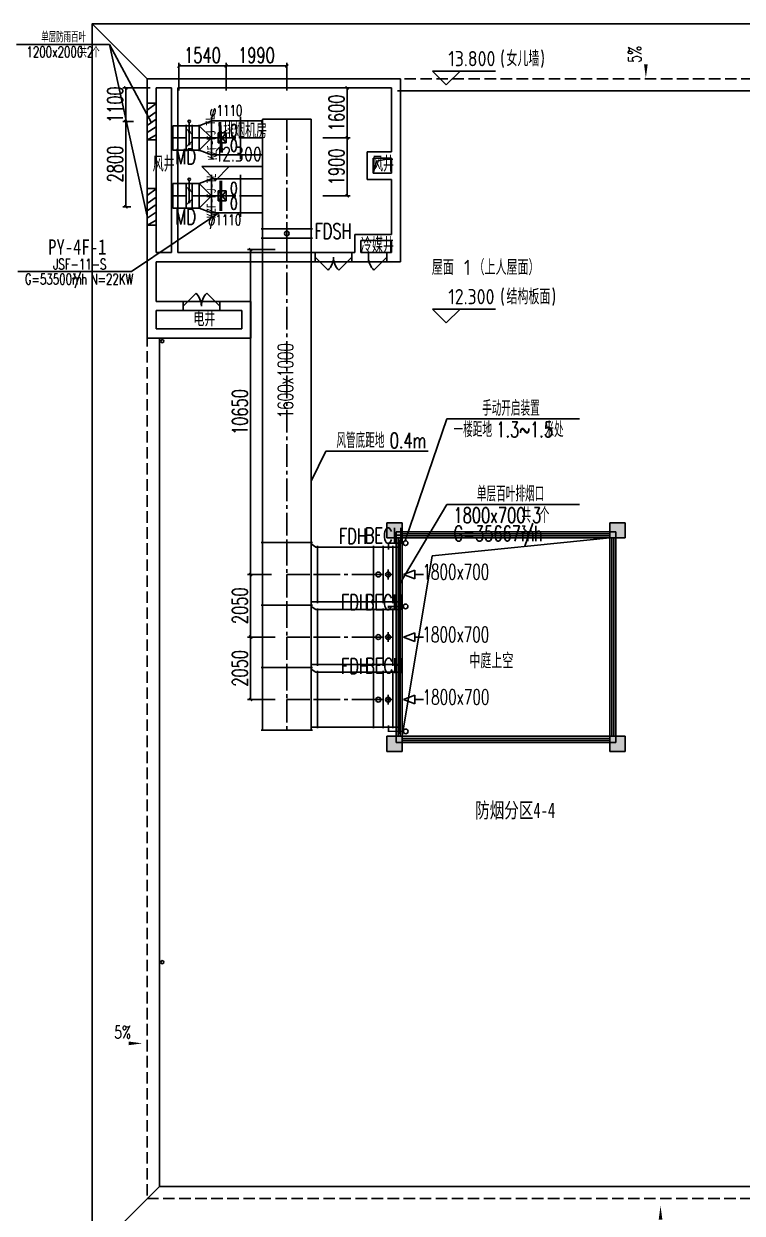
# Model space of a CAD drawing. Extents: x -70335 to 1144202, y 0 to 1100440.
# Drawn here: x -54099 to -30571, y 423931 to 462908 of the extents above; entities that cross this region are included whole.
import ezdxf
from ezdxf.enums import TextEntityAlignment as Align

# ---------------------------------------------------------------- set-up
doc = ezdxf.new("R2010")
doc.units = 0
doc.header["$LTSCALE"] = 1000
doc.linetypes.add('CENTER2', pattern=[1.125, 0.75, -0.125, 0.125, -0.125])
doc.linetypes.add('DASH', pattern=[0.35, 0.25, -0.1])
for name, color, linetype in [('0-标注', 4, 'Continuous'), ('1-标注', 2, 'Continuous'), ('1-风管标注', 4, 'Continuous'), ('2-房间名称', 7, 'Continuous'), ('3-建筑', 7, 'Continuous'), ('3-淡显', 8, 'Continuous'), ('7-地暖标注', 7, 'Continuous'), ('BZ_PY', 6, 'Continuous'), ('DUCT-加压送风中心线', 5, 'CENTER2'), ('DUCT-加压送风法兰', 2, 'Continuous'), ('DUCT-加压送风管', 1, 'Continuous'), ('DUCT-加压送风管端线', 2, 'Continuous'), ('DUCT-加压送风阀门', 7, 'Continuous'), ('DUCT-排烟标注', 3, 'Continuous'), ('DUCT-排烟阀门', 7, 'Continuous'), ('DUCT-排风风口', 7, 'Continuous'), ('VRV-PIPE', 1, 'Continuous'), ('抗震支吊架', 2, 'Continuous'), ('标注-', 4, 'Continuous'), ('水', 5, 'Continuous')]:
    doc.layers.add(name, color=color, linetype=linetype)
doc.layers.add('3-深度淡显', color=252, linetype='Continuous', lineweight=0)
doc.styles.add('-黑体', font='', dxfattribs={"width": 0.8})
doc.styles.add('A_DIM', font='simplex.shx', dxfattribs={"width": 0.7, "bigfont": 'gbcbig.shx'})
doc.styles.add('kzcad', font='', dxfattribs={"width": 0.8})
doc.styles.get("Standard").update_dxf_attribs({"font": 'gbenor.shx', "bigfont": 'gbcbig.shx'})
doc.styles.add('XP-BZ', font='simplex.shx', dxfattribs={"width": 0.65, "bigfont": 'gbcbig.shx'})
doc.styles.add('设备标注', font='simplex.shx', dxfattribs={"width": 0.7, "bigfont": 'gbcbig.shx'})
doc.styles.add('黑体', font='')
doc.styles.get('-黑体').set_extended_font_data('SimHei')
doc.styles.get('kzcad').set_extended_font_data('SimSun')
doc.styles.get('黑体').set_extended_font_data('SimHei')
doc.dimstyles.new('sm150', dxfattribs={"dimtxt": 500, "dimasz": 100, "dimexe": 100, "dimexo": 75, "dimgap": 100, "dimtad": 1, "dimdec": 0, "dimrnd": 10, "dimzin": 0, "dimdsep": 46, "dimtxsty": '设备标注', "dimblk": 'ARCHTICK', "dimcen": 0.09, "dimclrd": 4, "dimclre": 4, "dimclrt": 4, "dimadec": 0, "dimazin": 0, "dimtfac": 1, "dimtdec": 0, "dimtix": 1, "dimtmove": 2, "dimatfit": 3, "dimldrblk": 'ARCHTICK', "dimfxl": 800, "dimfxlon": 1, "dimtolj": 1, "dimtzin": 0, "dimarcsym": 0})

# ---------------------------------------------------------------- blocks, each defined once
blk = doc.blocks.new('_ArchTick')
at = {"color": 0, "linetype": 'ByBlock', "const_width": 0.4}
blk.add_lwpolyline([(-0.5, -0.5), (0.5, 0.5)], dxfattribs=at)
blk = doc.blocks.new('*D1259')
at = {"layer": '1-标注', "color": 4, "lineweight": -2, "transparency": 16777216}
for p, q in [((-45870, 455508), (-46770, 455508)), ((-46670, 455508), (-46670, 444861)), ((-45988, 444861), (-46770, 444861))]:
    blk.add_line(p, q, dxfattribs=at)
at = {"layer": 'Defpoints', "color": 0, "transparency": 16777216}
for p in [(-44282, 455508), (-46670, 444861), (-42216, 444861, 2600)]:
    blk.add_point(p, dxfattribs=at)
at = {"layer": '1-标注', "color": 4, "lineweight": -2, "transparency": 16777216, "xscale": 100, "yscale": 100, "zscale": 100}
for p, rotation in [((-46670, 455508), 90), ((-46670, 444861), 270)]:
    blk.add_blockref('_ArchTick', p, dxfattribs=dict(at, rotation=rotation))
at = {"layer": '1-标注', "color": 4, "transparency": 16777216, "insert": (-47020, 450185), "char_height": 500, "attachment_point": 5, "rotation": 90, "style": '设备标注'}
blk.add_mtext('\\A1;10650', dxfattribs=at)
blk = doc.blocks.new('*D1260')
at = {"layer": '1-标注', "color": 4, "lineweight": -2, "transparency": 16777216}
for p, q in [((-46395, 444861), (-46770, 444861)), ((-46670, 444861), (-46670, 442811)), ((-45870, 442811), (-46770, 442811))]:
    blk.add_line(p, q, dxfattribs=at)
at = {"layer": 'Defpoints', "color": 0, "transparency": 16777216}
for p in [(-46320, 444861), (-46670, 442811), (-42568, 442811, 3)]:
    blk.add_point(p, dxfattribs=at)
at = {"layer": '1-标注', "color": 4, "lineweight": -2, "transparency": 16777216, "xscale": 100, "yscale": 100, "zscale": 100}
for p, rotation in [((-46670, 444861), 90), ((-46670, 442811), 270)]:
    blk.add_blockref('_ArchTick', p, dxfattribs=dict(at, rotation=rotation))
at = {"layer": '1-标注', "color": 4, "transparency": 16777216, "insert": (-47020, 443836), "char_height": 500, "attachment_point": 5, "rotation": 90, "style": '设备标注'}
blk.add_mtext('\\A1;2050', dxfattribs=at)
blk = doc.blocks.new('*D1261')
at = {"layer": '1-标注', "color": 4, "lineweight": -2, "transparency": 16777216}
for p, q in [((-45870, 442811), (-46770, 442811)), ((-46670, 442811), (-46670, 440761)), ((-45870, 440761), (-46770, 440761))]:
    blk.add_line(p, q, dxfattribs=at)
at = {"layer": 'Defpoints', "color": 0, "transparency": 16777216}
for p in [(-42568, 442811, 3), (-46670, 440761), (-42516, 440761, 3)]:
    blk.add_point(p, dxfattribs=at)
at = {"layer": '1-标注', "color": 4, "lineweight": -2, "transparency": 16777216, "xscale": 100, "yscale": 100, "zscale": 100}
for p, rotation in [((-46670, 442811), 90), ((-46670, 440761), 270)]:
    blk.add_blockref('_ArchTick', p, dxfattribs=dict(at, rotation=rotation))
at = {"layer": '1-标注', "color": 4, "transparency": 16777216, "insert": (-47020, 441786), "char_height": 500, "attachment_point": 5, "rotation": 90, "style": '设备标注'}
blk.add_mtext('\\A1;2050', dxfattribs=at)
blk = doc.blocks.new('*D1263')
at = {"layer": '1-标注', "color": 4, "lineweight": -2, "transparency": 16777216}
for p, q in [((-49018, 460727), (-49018, 461627)), ((-49018, 461527), (-47475, 461527)), ((-47475, 460727), (-47475, 461627))]:
    blk.add_line(p, q, dxfattribs=at)
at = {"layer": 'Defpoints', "color": 0, "transparency": 16777216}
for p in [(-47475, 461527), (-49018, 460202), (-47475, 459724)]:
    blk.add_point(p, dxfattribs=at)
at = {"layer": '1-标注', "color": 4, "lineweight": -2, "transparency": 16777216, "xscale": 100, "yscale": 100, "zscale": 100, "rotation": 180}
blk.add_blockref('_ArchTick', (-49018, 461527), dxfattribs=at)
at = {"layer": '1-标注', "color": 4, "lineweight": -2, "transparency": 16777216, "xscale": 100, "yscale": 100, "zscale": 100}
blk.add_blockref('_ArchTick', (-47475, 461527), dxfattribs=at)
at = {"layer": '1-标注', "color": 4, "transparency": 16777216, "insert": (-48247, 461877), "char_height": 500, "attachment_point": 5, "style": '设备标注'}
blk.add_mtext('\\A1;1540', dxfattribs=at)
blk = doc.blocks.new('*D1262')
at = {"layer": '1-标注', "color": 4, "lineweight": -2, "transparency": 16777216}
for p, q in [((-47475, 461252), (-47475, 461627)), ((-47475, 461527), (-45483, 461527)), ((-45483, 460727), (-45483, 461627))]:
    blk.add_line(p, q, dxfattribs=at)
at = {"layer": 'Defpoints', "color": 0, "transparency": 16777216}
for p in [(-45483, 461527), (-47475, 461177), (-45483, 459780, 3)]:
    blk.add_point(p, dxfattribs=at)
at = {"layer": '1-标注', "color": 4, "lineweight": -2, "transparency": 16777216, "xscale": 100, "yscale": 100, "zscale": 100, "rotation": 180}
blk.add_blockref('_ArchTick', (-47475, 461527), dxfattribs=at)
at = {"layer": '1-标注', "color": 4, "lineweight": -2, "transparency": 16777216, "xscale": 100, "yscale": 100, "zscale": 100}
blk.add_blockref('_ArchTick', (-45483, 461527), dxfattribs=at)
at = {"layer": '1-标注', "color": 4, "transparency": 16777216, "insert": (-46479, 461877), "char_height": 500, "attachment_point": 5, "style": '设备标注'}
blk.add_mtext('\\A1;1990', dxfattribs=at)
blk = doc.blocks.new('shui2')
at = {"layer": '水'}
for centre in [(450438, 452508), (450438, 432158)]:
    blk.add_circle(centre, 50, dxfattribs=at)
blk = doc.blocks.new('$DorLib2D$00000114')
at = {"color": 0}
blk.add_line((0.5, 0), (-0.207, 0.707), dxfattribs=at)
blk.add_arc((0.5, 0), 1, 135, 180, dxfattribs=at)
blk = doc.blocks.new('$DorLib2D$00000116')
at = {"color": 0}
for p, q in [((-0.5, 0), (-0.146, 0.354)), ((0.5, 0), (0.146, 0.354))]:
    blk.add_line(p, q, dxfattribs=at)
for centre, start, end in [((-0.5, 0), 0, 45), ((0.5, 0), 135, 180)]:
    blk.add_arc(centre, 0.5, start, end, dxfattribs=at)
blk = doc.blocks.new('$TCHSYS$WIN2D')
for p, q in [((-0.5, 0.5), (0.5, 0.5)), ((-0.5, 0.5), (-0.5, -0.5)), ((0.5, 0.5), (0.5, -0.5)), ((0.5, 0.1667), (-0.5, 0.1667)), ((0.5, -0.1667), (-0.5, -0.1667)), ((-0.5, -0.5), (0.5, -0.5))]:
    blk.add_line(p, q)
blk = doc.blocks.new('*D2962')
at = {"layer": '1-标注', "color": 4, "lineweight": -2, "transparency": 16777216}
for p, q in [((-43997, 460808), (-43408, 460808)), ((-43508, 459169), (-43508, 460808)), ((-44308, 459169), (-43408, 459169))]:
    blk.add_line(p, q, dxfattribs=at)
at = {"layer": 'Defpoints', "color": 0, "transparency": 16777216}
for p in [(-44072, 460808), (-43508, 460808), (-46508, 459169, 3)]:
    blk.add_point(p, dxfattribs=at)
at = {"layer": '1-标注', "color": 4, "lineweight": -2, "transparency": 16777216, "xscale": 100, "yscale": 100, "zscale": 100}
for p, rotation in [((-43508, 460808), 90), ((-43508, 459169), 270)]:
    blk.add_blockref('_ArchTick', p, dxfattribs=dict(at, rotation=rotation))
at = {"layer": '1-标注', "color": 4, "transparency": 16777216, "insert": (-43858, 459989), "char_height": 500, "attachment_point": 5, "rotation": 90, "style": '设备标注'}
blk.add_mtext('\\A1;1600', dxfattribs=at)
blk = doc.blocks.new('*D2963')
at = {"layer": '1-标注', "color": 4, "lineweight": -2, "transparency": 16777216}
for p, q in [((-44233, 459169), (-43408, 459169)), ((-43508, 459169), (-43508, 457269)), ((-44308, 457269), (-43408, 457269))]:
    blk.add_line(p, q, dxfattribs=at)
at = {"layer": 'Defpoints', "color": 0, "transparency": 16777216}
for p in [(-44308, 459169), (-46549, 457269, 3), (-43508, 457269)]:
    blk.add_point(p, dxfattribs=at)
at = {"layer": '1-标注', "color": 4, "lineweight": -2, "transparency": 16777216, "xscale": 100, "yscale": 100, "zscale": 100}
for p, rotation in [((-43508, 459169), 90), ((-43508, 457269), 270)]:
    blk.add_blockref('_ArchTick', p, dxfattribs=dict(at, rotation=rotation))
at = {"layer": '1-标注', "color": 4, "transparency": 16777216, "insert": (-43858, 458219), "char_height": 500, "attachment_point": 5, "rotation": 90, "style": '设备标注'}
blk.add_mtext('\\A1;1900', dxfattribs=at)
blk = doc.blocks.new('*D2964')
at = {"layer": '1-标注', "color": 4, "lineweight": -2, "transparency": 16777216}
for p, q in [((-49958, 460808), (-50858, 460808)), ((-50758, 460808), (-50758, 459708)), ((-50507, 459708), (-50858, 459708))]:
    blk.add_line(p, q, dxfattribs=at)
at = {"layer": 'Defpoints', "color": 0, "transparency": 16777216}
for p in [(-49758, 460808), (-50758, 459708), (-49758, 459708, 2600)]:
    blk.add_point(p, dxfattribs=at)
at = {"layer": '1-标注', "color": 4, "lineweight": -2, "transparency": 16777216, "xscale": 100, "yscale": 100, "zscale": 100}
for p, rotation in [((-50758, 460808), 90), ((-50758, 459708), 270)]:
    blk.add_blockref('_ArchTick', p, dxfattribs=dict(at, rotation=rotation))
at = {"layer": '1-标注', "color": 4, "transparency": 16777216, "insert": (-51108, 460258), "char_height": 500, "attachment_point": 5, "rotation": 90, "style": '设备标注'}
blk.add_mtext('\\A1;1100', dxfattribs=at)
blk = doc.blocks.new('*D2965')
at = {"layer": '1-标注', "color": 4, "lineweight": -2, "transparency": 16777216}
for p, q in [((-50582, 459708), (-50858, 459708)), ((-50758, 459708), (-50758, 456909)), ((-50593, 456909), (-50858, 456909))]:
    blk.add_line(p, q, dxfattribs=at)
at = {"layer": 'Defpoints', "color": 0, "transparency": 16777216}
for p in [(-50507, 459708), (-50758, 456909), (-50058, 456909, 2600)]:
    blk.add_point(p, dxfattribs=at)
at = {"layer": '1-标注', "color": 4, "lineweight": -2, "transparency": 16777216, "xscale": 100, "yscale": 100, "zscale": 100}
for p, rotation in [((-50758, 459708), 90), ((-50758, 456909), 270)]:
    blk.add_blockref('_ArchTick', p, dxfattribs=dict(at, rotation=rotation))
at = {"layer": '1-标注', "color": 4, "transparency": 16777216, "insert": (-51108, 458309), "char_height": 500, "attachment_point": 5, "rotation": 90, "style": '设备标注'}
blk.add_mtext('\\A1;2800', dxfattribs=at)
blk = doc.blocks.new('00000594Cent')
at = {"lineweight": -2}
blk.add_line((-218.75, 0), (218.75, 0), dxfattribs=at)
at = {"color": 0, "linetype": 'ByBlock', "lineweight": -2}
blk.add_circle((0, 0), 125, dxfattribs=at)
blk = doc.blocks.new('00000594Body')
at = {"color": 0, "linetype": 'ByBlock', "lineweight": -2}
for p, q in [((-250, -500), (-250, 500)), ((250, 500), (-250, 500)), ((250, -500), (250, 500)), ((-250, -500), (250, -500))]:
    blk.add_line(p, q, dxfattribs=at)
blk = doc.blocks.new('00000595Cent')
at = {"lineweight": -2}
blk.add_line((0, 250), (0, -250), dxfattribs=at)
at = {"color": 0, "linetype": 'ByBlock', "lineweight": -2}
blk.add_circle((0, 0), 125, dxfattribs=at)
blk = doc.blocks.new('00000595Body')
at = {"color": 0, "linetype": 'ByBlock', "lineweight": -2}
for p, q in [((250, 500), (-250, 500)), ((-250, -500), (-250, 500)), ((250, -500), (250, 500)), ((-250, -500), (250, -500))]:
    blk.add_line(p, q, dxfattribs=at)
blk = doc.blocks.new('00000593Cent')
at = {"lineweight": -2}
blk.add_line((-218.75, 0), (218.75, 0), dxfattribs=at)
at = {"color": 0, "linetype": 'ByBlock', "lineweight": -2}
blk.add_circle((0, 0), 125, dxfattribs=at)
blk = doc.blocks.new('00000593Body')
at = {"color": 0, "linetype": 'ByBlock', "lineweight": -2}
for p, q in [((250, 500), (-250, 500)), ((-250, -500), (-250, 500)), ((250, -500), (250, 500)), ((-250, -500), (250, -500))]:
    blk.add_line(p, q, dxfattribs=at)
blk = doc.blocks.new('$风口$00000144')
for p, q in [((0, -200), (0, 200)), ((0, 200), (99.9, 200)), ((99.9, 250), (99.9, -250)), ((0, 0), (-100, 0)), ((356.4, 31.5), (171.6, 0)), ((356.4, -31.5), (171.6, 0)), ((356.4, -31.5), (356.4, 31.5)), ((500, 0), (356.4, 0)), ((99.9, -200), (0, -200))]:
    blk.add_line(p, q)
blk = doc.blocks.new('00000561Cent_UP')
at = {"color": 0, "linetype": 'ByBlock', "lineweight": -2}
blk.add_line((175, -175), (-175, 175), dxfattribs=at)
for radius in [55.4, 37.5, 26.8]:
    blk.add_circle((0, 0), radius, dxfattribs=at)
blk = doc.blocks.new('00000561Cent_DN')
at = {"color": 0, "linetype": 'ByBlock', "lineweight": -2}
blk.add_line((175, 175), (-175, -175), dxfattribs=at)
for radius in [55.4, 37.5, 26.8]:
    blk.add_circle((0, 0), radius, dxfattribs=at)
blk = doc.blocks.new('00000561Cent')
blk.add_line((0, 250), (0, -250))
blk = doc.blocks.new('00000561Body')
at = {"color": 0, "linetype": 'ByBlock', "lineweight": -2}
for p, q in [((-250, -500), (-250, 500)), ((250, 500), (-250, 500)), ((250, -500), (250, 500)), ((-250, -500), (250, -500))]:
    blk.add_line(p, q, dxfattribs=at)
blk.add_line((0, 500), (0, 0))
blk = doc.blocks.new('00000561Hand')
blk.add_line((0, 250), (0, 0))
at = {"color": 0, "linetype": 'ByBlock', "lineweight": -2}
blk.add_circle((0, 350), 100, dxfattribs=at)
blk = doc.blocks.new('$风口$00000150')
for p, q in [((200, 450), (200, -450)), ((0, 300), (0, -300)), ((0, 300), (200, 300)), ((0, 295), (200, 184)), ((0, 159), (200, 55)), ((0, 36), (200, -65)), ((0, -88), (200, -184)), ((0, -218), (193, -300)), ((0, -300), (200, -300))]:
    blk.add_line(p, q)

msp = doc.modelspace()

# ---------------------------------------------------------------- hatches: boundary and pattern name
at = {"layer": '3-淡显'}
h = msp.add_hatch(color=256, dxfattribs=at)
h.dxf.hatch_style = 1
h.paths.add_polyline_path([(-42208.3, 446058.2), (-41708.3, 446058.2), (-41708.3, 446558.2), (-42208.3, 446558.2)])
h = msp.add_hatch(color=256, dxfattribs=at)
h.dxf.hatch_style = 1
h.paths.add_polyline_path([(-34908.3, 446058.2), (-34408.3, 446058.2), (-34408.3, 446558.2), (-34908.3, 446558.2)])
h = msp.add_hatch(color=256, dxfattribs=at)
h.dxf.hatch_style = 1
h.paths.add_polyline_path([(-42208.3, 439058.2), (-41708.3, 439058.2), (-41708.3, 439558.2), (-42208.3, 439558.2)])
h = msp.add_hatch(color=256, dxfattribs=at)
h.dxf.hatch_style = 1
h.paths.add_polyline_path([(-34908.3, 439058.2), (-34408.3, 439058.2), (-34408.3, 439558.2), (-34908.3, 439558.2)])

# ---------------------------------------------------------------- linework, layer by layer
at = {"layer": '2-房间名称'}
for p, q in [((-40261.7, 460908.2), (-40711.7, 461358.2)), ((-40711.7, 461358.2), (-38651.7, 461358.2)), ((-40261.7, 460908.2), (-39811.7, 461358.2)), ((-47823, 457778.2), (-48273, 458228.2)), ((-48273, 458228.2), (-46272.5, 458228.2)), ((-47823, 457778.2), (-47373, 458228.2)), ((-40261.7, 453108.2), (-40711.7, 453558.2)), ((-40711.7, 453558.2), (-38651.7, 453558.2)), ((-40261.7, 453108.2), (-39811.7, 453558.2))]:
    msp.add_line(p, q, dxfattribs=at)
at = {"layer": '3-建筑'}
for p, q in [((-50058.3, 461108.2), (-51858.3, 462908.2)), ((-49158.3, 461108.2), (-50058.3, 461108.2)), ((-50058.3, 461108.2), (-50058.3, 455308.2)), ((-41758.3, 461108.2), (-49158.3, 461108.2)), ((-41758.3, 461108.2), (-41758.3, 458608.2)), ((-49258.3, 460808.2), (-49758.3, 460808.2)), ((-49758.3, 460808.2), (-49758.3, 455408.2)), ((-49258.3, 455408.2), (-49258.3, 460808.2)), ((-49058.3, 455408.2), (-49058.3, 460808.2)), ((-42058.3, 460808.2), (-49058.3, 460808.2)), ((-42058.3, 460808.2), (-42058.3, 458708.2)), ((-42058.3, 458708.2), (-42858.3, 458708.2)), ((-42858.3, 458708.2), (-42858.3, 457808.2)), ((-42058.3, 458508.2), (-42658.3, 458508.2)), ((-42658.3, 458508.2), (-42658.3, 458008.2)), ((-42058.3, 458508.2), (-42058.3, 458008.2)), ((-41758.3, 458608.2), (-41758.3, 457908.2)), ((-42058.3, 458008.2), (-42658.3, 458008.2)), ((-42058.3, 457808.2), (-42858.3, 457808.2)), ((-42058.3, 457808.2), (-42058.3, 456008.2)), ((-41758.3, 457908.2), (-41758.3, 455908.2)), ((-42058.3, 456008.2), (-43258.3, 456008.2)), ((-43258.3, 456008.2), (-43258.3, 455408.2)), ((-42058.3, 455808.2), (-43058.3, 455808.2)), ((-43058.3, 455808.2), (-43058.3, 455408.2)), ((-42058.3, 455808.2), (-42058.3, 455408.2)), ((-41758.3, 455908.2), (-41758.3, 455108.2)), ((-50058.3, 455308.2), (-50058.3, 453708.2)), ((-49258.3, 455408.2), (-49758.3, 455408.2)), ((-44558.3, 455408.2), (-49058.3, 455408.2)), ((-44558.3, 455108.2), (-44558.3, 455408.2)), ((-43358.3, 455408.2), (-44558.3, 455408.2)), ((-43258.3, 455408.2), (-43358.3, 455408.2)), ((-43358.3, 455408.2), (-43358.3, 455108.2)), ((-42808.3, 455408.2), (-43058.3, 455408.2)), ((-42208.3, 455408.2), (-42808.3, 455408.2)), ((-42808.3, 455108.2), (-42808.3, 455408.2)), ((-42058.3, 455408.2), (-42208.3, 455408.2)), ((-42208.3, 455408.2), (-42208.3, 455108.2)), ((-49158.3, 455108.2), (-49758.3, 455108.2)), ((-49758.3, 455108.2), (-49758.3, 453808.2)), ((-49158.3, 455108.2), (-44558.3, 455108.2)), ((-43358.3, 455108.2), (-44558.3, 455108.2)), ((-43358.3, 455108.2), (-43158.3, 455108.2)), ((-43158.3, 455108.2), (-42808.3, 455108.2)), ((-42208.3, 455108.2), (-42808.3, 455108.2)), ((-42208.3, 455108.2), (-41758.3, 455108.2)), ((-50058.3, 453708.2), (-50058.3, 452608.2)), ((-48883.3, 453808.2), (-49758.3, 453808.2)), ((-48883.3, 453508.2), (-48883.3, 453808.2)), ((-47683.3, 453808.2), (-48883.3, 453808.2)), ((-46658.3, 453808.2), (-47683.3, 453808.2)), ((-47683.3, 453808.2), (-47683.3, 453508.2)), ((-46658.3, 453808.2), (-46658.3, 452608.2)), ((-49758.3, 453508.2), (-49758.3, 452908.2)), ((-49758.3, 453508.2), (-48883.3, 453508.2)), ((-47683.3, 453508.2), (-48883.3, 453508.2)), ((-47683.3, 453508.2), (-46958.3, 453508.2)), ((-46958.3, 453508.2), (-46958.3, 452908.2)), ((-46658.3, 452608.2), (-50058.3, 452608.2)), ((-46958.3, 452908.2), (-49758.3, 452908.2)), ((-41908.3, 446258.2), (-41908.3, 446058.2)), ((-41708.3, 446258.2), (-41908.3, 446258.2)), ((-41908.3, 446058.2), (-41708.3, 446058.2)), ((-41708.3, 446058.2), (-41708.3, 446258.2)), ((-34708.3, 446258.2), (-34908.3, 446258.2)), ((-34908.3, 446258.2), (-34908.3, 446058.2)), ((-34908.3, 446058.2), (-34708.3, 446058.2)), ((-34708.3, 446058.2), (-34708.3, 446258.2)), ((-41708.3, 439558.2), (-41908.3, 439558.2)), ((-41908.3, 439558.2), (-41908.3, 439358.2)), ((-41908.3, 439358.2), (-41708.3, 439358.2)), ((-41708.3, 439358.2), (-41708.3, 439558.2)), ((-34708.3, 439558.2), (-34908.3, 439558.2)), ((-34908.3, 439558.2), (-34908.3, 439358.2)), ((-34908.3, 439358.2), (-34708.3, 439358.2)), ((-34708.3, 439358.2), (-34708.3, 439558.2))]:
    msp.add_line(p, q, dxfattribs=at)
for points in [[(-24758.3, 456008.2), (-24758.3, 462908.2), (-51858.3, 462908.2), (-51858.3, 422608.2), (-24758.3, 422608.2), (-24758.3, 452608.2)], [(-18758.3, 455608.2), (-26958.3, 455608.2), (-26958.3, 460708.2), (-41858.3, 460708.2)], [(-49658.3, 452608.2), (-49658.3, 424808.2), (-26958.3, 424808.2), (-26958.3, 432608.2), (-26458.3, 432608.2), (-26458.3, 435258.2), (-26958.3, 435258.2), (-26958.3, 450261.4), (-26458.3, 450261.4), (-26458.3, 453008.2), (-18758.3, 453008.2), (-18758.3, 453008.2)]]:
    msp.add_lwpolyline(points, dxfattribs=at)
at = {"layer": '3-建筑', "linetype": 'DASH', "ltscale": 1.5}
msp.add_lwpolyline([(-26558.3, 456008.2), (-26558.3, 461108.2), (-50058.3, 461108.2), (-50058.3, 424408.2), (-26558.3, 424408.2), (-26558.3, 432208.2)], dxfattribs=at)
at = {"layer": '3-淡显'}
for p, q in [((-41708.3, 446558.2), (-42208.3, 446558.2)), ((-42208.3, 446558.2), (-42208.3, 446058.2)), ((-41708.3, 446058.2), (-41708.3, 446558.2)), ((-34408.3, 446558.2), (-34908.3, 446558.2)), ((-34908.3, 446558.2), (-34908.3, 446058.2)), ((-34408.3, 446058.2), (-34408.3, 446558.2)), ((-42208.3, 446058.2), (-41708.3, 446058.2)), ((-34908.3, 446058.2), (-34408.3, 446058.2)), ((-41708.3, 439558.2), (-42208.3, 439558.2)), ((-42208.3, 439558.2), (-42208.3, 439058.2)), ((-41708.3, 439058.2), (-41708.3, 439558.2)), ((-34408.3, 439558.2), (-34908.3, 439558.2)), ((-34908.3, 439558.2), (-34908.3, 439058.2)), ((-34408.3, 439058.2), (-34408.3, 439558.2)), ((-42208.3, 439058.2), (-41708.3, 439058.2)), ((-34908.3, 439058.2), (-34408.3, 439058.2)), ((-51858.3, 422608.2), (-49658.3, 424808.2))]:
    msp.add_line(p, q, dxfattribs=at)
for points in [[(-42658.3, 458008.2), (-42551.1, 458410.6), (-42058.3, 458508.2)], [(-41708.3, 439558.2), (-40724, 445468), (-34908.3, 446058.2)]]:
    msp.add_lwpolyline(points, dxfattribs=at)
at = {"layer": '3-深度淡显'}
for points in [[(-33725.3, 462555.7, 0, 0, 0), (-33725.3, 461132, 0, 120, 0), (-33725.3, 461582, 0, 0, 0)], [(-51635.9, 429496.5, 0, 0, 0), (-50212.1, 429496.5, 0, 120, 0), (-50662.1, 429496.5, 0, 0, 0)], [(-33245, 422750.1, 0, 0, 0), (-33245, 424173.9, 0, 120, 0), (-33245, 423723.9, 0, 0, 0)]]:
    msp.add_lwpolyline(points, format="xyseb", dxfattribs=at)
at = {"layer": 'DUCT-加压送风中心线'}
for p, q in [((-45483.1, 459780.2), (-45483.1, 456185.6)), ((-48781.3, 459169.3), (-49212.7, 459169.3)), ((-48350.6, 459169.3), (-48580.9, 459169.3)), ((-47950.4, 459169.3), (-48350.4, 459169.3)), ((-46283.1, 459169.3), (-47950.2, 459169.3)), ((-48781.3, 457269.3), (-49218.3, 457269.3)), ((-48350.6, 457269.3), (-48580.9, 457269.3)), ((-47950.4, 457269.3), (-48350.4, 457269.3)), ((-46283.1, 457269.3), (-47950.2, 457269.3)), ((-45483.1, 455885.2), (-45483.1, 445911.5)), ((-45483.1, 445911.3), (-45483.1, 444861.3)), ((-45483.1, 444861.3), (-45483.1, 443861.3)), ((-45483.1, 444861.3), (-44483.1, 444861.3)), ((-44482.9, 444861.3), (-42648.8, 444861.3)), ((-45483.1, 443860.9), (-45483.1, 442810.9)), ((-45483.1, 442810.9), (-45483.1, 441810.9)), ((-45483.1, 442810.9), (-44483.1, 442810.9)), ((-44482.9, 442810.9), (-42648.8, 442810.9)), ((-45483.1, 441810.9), (-45483.1, 440760.9)), ((-45483.1, 440760.9), (-45483.1, 439760.9)), ((-45483.1, 440760.9), (-44483.1, 440760.9)), ((-44482.9, 440760.9), (-42648.8, 440760.9))]:
    msp.add_line(p, q, dxfattribs=at)
at = {"layer": 'DUCT-加压送风法兰'}
for p, q in [((-48781.2, 459599.3), (-48781.2, 458739.3)), ((-48581, 459599.3), (-48581, 458739.3)), ((-48350.5, 459599.3), (-48350.5, 458739.3)), ((-48781.2, 457699.3), (-48781.2, 456839.3)), ((-48581, 457699.3), (-48581, 456839.3)), ((-48350.5, 457699.3), (-48350.5, 456839.3)), ((-46283, 457854.3), (-46283, 456684.3)), ((-44643.1, 456185.5), (-46323.1, 456185.5)), ((-44643.1, 455885.3), (-46323.1, 455885.3)), ((-44643.1, 445911.4), (-46323.1, 445911.4)), ((-44483, 443921.3), (-44483, 445801.3)), ((-42648.7, 443921.3), (-42648.7, 445801.3)), ((-42328.5, 443921.3), (-42328.5, 445801.3)), ((-42328.3, 443921.3), (-42328.3, 445801.3)), ((-42008.1, 443921.3), (-42008.1, 445801.3)), ((-44483, 444231.3), (-44483, 445491.3)), ((-42007.9, 444231.3), (-42007.9, 445491.3)), ((-46323.1, 443861.2), (-44643.1, 443861.2)), ((-44643.1, 443861), (-46323.1, 443861)), ((-44483, 441870.9), (-44483, 443750.9)), ((-42648.7, 441870.9), (-42648.7, 443750.9)), ((-42328.5, 441870.9), (-42328.5, 443750.9)), ((-42328.3, 441870.9), (-42328.3, 443750.9)), ((-42008.1, 441870.9), (-42008.1, 443750.9)), ((-44483, 442180.9), (-44483, 443440.9)), ((-42007.9, 442180.9), (-42007.9, 443440.9)), ((-44643.1, 441811), (-46323.1, 441811)), ((-46323.1, 441810.8), (-44643.1, 441810.8)), ((-44483, 439820.9), (-44483, 441700.9)), ((-42648.7, 439820.9), (-42648.7, 441700.9)), ((-42328.5, 439820.9), (-42328.5, 441700.9)), ((-42328.3, 439820.9), (-42328.3, 441700.9)), ((-42008.1, 439820.9), (-42008.1, 441700.9)), ((-44483, 440130.9), (-44483, 441390.9)), ((-42007.9, 440130.9), (-42007.9, 441390.9)), ((-46323.1, 439760.8), (-44643.1, 439760.8))]:
    msp.add_line(p, q, dxfattribs=at)
at = {"layer": 'DUCT-加压送风管'}
for p, q in [((-48781.3, 459569.3), (-49212.7, 459569.3)), ((-49212.7, 459569.3), (-49212.7, 458769.3)), ((-48781.3, 458769.3), (-48781.3, 459569.3)), ((-48350.6, 459569.3), (-48580.9, 459569.3)), ((-48580.9, 459569.3), (-48580.9, 458769.3)), ((-48350.6, 458769.3), (-48350.6, 459569.3)), ((-47950.4, 459724.3), (-48350.4, 459569.3)), ((-47950.4, 459169.3), (-48350.4, 459569.3)), ((-46283.1, 459724.3), (-47950.2, 459724.3)), ((-47950.2, 459724.3), (-47950.2, 458614.3)), ((-46283.1, 459780.2), (-46283.1, 456185.6)), ((-44683.1, 459780.2), (-46283.1, 459780.2)), ((-46283.1, 458614.3), (-46283.1, 459724.3)), ((-44683.1, 456185.6), (-44683.1, 459780.2)), ((-47950.4, 459169.3), (-48350.4, 458769.3)), ((-49212.7, 458769.3), (-48781.3, 458769.3)), ((-48580.9, 458769.3), (-48350.6, 458769.3)), ((-47950.4, 458614.3), (-48350.4, 458769.3)), ((-47950.2, 458614.3), (-46283.1, 458614.3)), ((-48781.3, 457669.3), (-49218.3, 457669.3)), ((-49218.3, 457669.3), (-49218.3, 456869.3)), ((-48781.3, 456869.3), (-48781.3, 457669.3)), ((-48350.6, 457669.3), (-48580.9, 457669.3)), ((-48580.9, 457669.3), (-48580.9, 456869.3)), ((-48350.6, 456869.3), (-48350.6, 457669.3)), ((-47950.4, 457824.3), (-48350.4, 457669.3)), ((-47950.4, 457269.3), (-48350.4, 457669.3)), ((-46283.1, 457824.3), (-47950.2, 457824.3)), ((-47950.2, 457824.3), (-47950.2, 456714.3)), ((-46283.1, 456714.3), (-46283.1, 457824.3)), ((-47950.4, 457269.3), (-48350.4, 456869.3)), ((-49218.3, 456869.3), (-48781.3, 456869.3)), ((-48580.9, 456869.3), (-48350.6, 456869.3)), ((-47950.4, 456714.3), (-48350.4, 456869.3)), ((-47950.2, 456714.3), (-46283.1, 456714.3)), ((-46283.1, 456185.6), (-44683.1, 456185.6)), ((-46283.1, 455885.2), (-46283.1, 445911.5)), ((-44683.1, 455885.2), (-46283.1, 455885.2)), ((-44683.1, 445911.5), (-44683.1, 455885.2)), ((-46283.1, 445911.5), (-44683.1, 445911.5)), ((-46283.1, 443861.3), (-46283.1, 445911.3)), ((-44683.1, 445911.3), (-44683.1, 445861.3)), ((-44683.1, 445861.3), (-44533.1, 445761.3)), ((-44683.1, 445861.3), (-44683.1, 443961.3)), ((-44533.1, 445761.3), (-44483.1, 445761.3)), ((-42648.8, 445761.3), (-44482.9, 445761.3)), ((-44482.9, 445761.3), (-44482.9, 443961.3)), ((-42648.8, 443961.3), (-42648.8, 445761.3)), ((-42648.6, 445761.3), (-42328.6, 445761.3)), ((-42328.2, 445761.3), (-42008.2, 445761.3)), ((-44483.1, 443961.3), (-44683.1, 443961.3)), ((-44683.1, 443961.3), (-44683.1, 443861.3)), ((-44482.9, 443961.3), (-42648.8, 443961.3)), ((-42328.6, 443961.3), (-42648.6, 443961.3)), ((-42008.2, 443961.3), (-42328.2, 443961.3)), ((-46283.1, 441810.9), (-46283.1, 443860.9)), ((-44683.1, 443860.9), (-44683.1, 443810.9)), ((-44683.1, 443810.9), (-44533.1, 443710.9)), ((-44683.1, 443810.9), (-44683.1, 441910.9)), ((-44533.1, 443710.9), (-44483.1, 443710.9)), ((-42648.8, 443710.9), (-44482.9, 443710.9)), ((-44482.9, 443710.9), (-44482.9, 441910.9)), ((-42648.8, 441910.9), (-42648.8, 443710.9)), ((-42648.6, 443710.9), (-42328.6, 443710.9)), ((-42328.2, 443710.9), (-42008.2, 443710.9)), ((-46283.1, 439760.9), (-46283.1, 441810.9)), ((-44483.1, 441910.9), (-44683.1, 441910.9)), ((-44683.1, 441910.9), (-44683.1, 441810.9)), ((-44683.1, 441810.9), (-44683.1, 441760.9)), ((-44683.1, 441760.9), (-44533.1, 441660.9)), ((-44683.1, 441760.9), (-44683.1, 439860.9)), ((-44533.1, 441660.9), (-44483.1, 441660.9)), ((-44482.9, 441910.9), (-42648.8, 441910.9)), ((-42648.8, 441660.9), (-44482.9, 441660.9)), ((-44482.9, 441660.9), (-44482.9, 439860.9)), ((-42648.8, 439860.9), (-42648.8, 441660.9)), ((-42328.6, 441910.9), (-42648.6, 441910.9)), ((-42648.6, 441660.9), (-42328.6, 441660.9)), ((-42008.2, 441910.9), (-42328.2, 441910.9)), ((-42328.2, 441660.9), (-42008.2, 441660.9)), ((-44483.1, 439860.9), (-44683.1, 439860.9)), ((-44683.1, 439860.9), (-44683.1, 439760.9)), ((-44482.9, 439860.9), (-42648.8, 439860.9)), ((-42328.6, 439860.9), (-42648.6, 439860.9)), ((-42008.2, 439860.9), (-42328.2, 439860.9))]:
    msp.add_line(p, q, dxfattribs=at)
at = {"layer": 'DUCT-加压送风管端线'}
for p, q in [((-48781.1, 459569.3), (-48781.1, 458769.3)), ((-48581.1, 459569.3), (-48581.1, 458769.3)), ((-48350.4, 459569.3), (-48350.4, 458769.3)), ((-47950.4, 458614.3), (-47950.4, 459724.3)), ((-48781.1, 457669.3), (-48781.1, 456869.3)), ((-48581.1, 457669.3), (-48581.1, 456869.3)), ((-48350.4, 457669.3), (-48350.4, 456869.3)), ((-47950.4, 456714.3), (-47950.4, 457824.3)), ((-44683.1, 456185.4), (-46283.1, 456185.4)), ((-44683.1, 455885.4), (-46283.1, 455885.4)), ((-46283.1, 445911.3), (-44683.1, 445911.3)), ((-44483.1, 445761.3), (-44483.1, 443961.3)), ((-42648.6, 445761.3), (-42648.6, 443961.3)), ((-42328.6, 445761.3), (-42328.6, 443961.3)), ((-42328.2, 445761.3), (-42328.2, 443961.3)), ((-42008.2, 445761.3), (-42008.2, 443961.3)), ((-44683.1, 443861.3), (-46283.1, 443861.3)), ((-46283.1, 443860.9), (-44683.1, 443860.9)), ((-44483.1, 443710.9), (-44483.1, 441910.9)), ((-42648.6, 443710.9), (-42648.6, 441910.9)), ((-42328.6, 443710.9), (-42328.6, 441910.9)), ((-42328.2, 443710.9), (-42328.2, 441910.9)), ((-42008.2, 443710.9), (-42008.2, 441910.9)), ((-44683.1, 441810.9), (-46283.1, 441810.9)), ((-46283.1, 441810.9), (-44683.1, 441810.9)), ((-44483.1, 441660.9), (-44483.1, 439860.9)), ((-42648.6, 441660.9), (-42648.6, 439860.9)), ((-42328.6, 441660.9), (-42328.6, 439860.9)), ((-42328.2, 441660.9), (-42328.2, 439860.9)), ((-42008.2, 441660.9), (-42008.2, 439860.9)), ((-44683.1, 439760.9), (-46283.1, 439760.9))]:
    msp.add_line(p, q, dxfattribs=at)
at = {"layer": 'DUCT-排烟阀门'}
for p, q in [((-47950.2, 459862), (-47950.2, 458476.7)), ((-47000.2, 459724.3), (-47950.2, 459724.3)), ((-47000.2, 459862), (-47000.2, 458476.7)), ((-47474.3, 459338, 3), (-47728.8, 459002.2, 3)), ((-47474.3, 459002.2, 3), (-47728.8, 459338, 3)), ((-47474.3, 459338, 5253), (-47728.8, 459338, 5253)), ((-47728.8, 459002.2, 3), (-47728.8, 459338, 3)), ((-47474.3, 459002.2, 5253), (-47474.3, 459338, 5253)), ((-47264, 459169.5, 3), (-47474.3, 459169.3, 5253)), ((-47728.8, 459002.2, 5253), (-47474.3, 459002.2, 5253)), ((-47000.2, 458614.3), (-47950.2, 458614.3)), ((-47000.2, 458614.3), (-47950.2, 458614.3)), ((-47950.2, 457962), (-47950.2, 456576.7)), ((-47000.2, 457962), (-47000.2, 456576.7)), ((-47474.3, 457438, 3), (-47728.8, 457102.2, 3)), ((-47474.3, 457102.2, 3), (-47728.8, 457438, 3)), ((-47474.3, 457438, 5253), (-47728.8, 457438, 5253)), ((-47728.8, 457102.2, 3), (-47728.8, 457438, 3)), ((-47474.3, 457102.2, 5253), (-47474.3, 457438, 5253)), ((-47264, 457269.5, 3), (-47474.3, 457269.3, 5253)), ((-47728.8, 457102.2, 5253), (-47474.3, 457102.2, 5253)), ((-47000.2, 456714.3), (-47950.2, 456714.3))]:
    msp.add_line(p, q, dxfattribs=at)
for centre in [(-47220.1, 459169.3, 3), (-47220.1, 457269.3, 3)]:
    msp.add_circle(centre, 43.8, dxfattribs=at)
at = {"layer": 'DUCT-排烟阀门', "extrusion": (0, 0, -1)}
for centre in [(-47220.1, 459415.4, 3), (-47220.1, 457515.4, 3)]:
    msp.add_ellipse(centre, major_axis=(0, -203.5), ratio=0.4307628, dxfattribs=at)
at = {"layer": 'DUCT-排烟阀门'}
for centre in [(-47220.1, 458920.7, 3), (-47220.1, 457020.7, 3)]:
    msp.add_ellipse(centre, major_axis=(0, 203.5), ratio=0.4307628, dxfattribs=at)
at = {"layer": 'VRV-PIPE', "linetype": 'Continuous', "const_width": 52.5, "elevation": 3}
for points in [[(-42151.1, 445680), (-42151.1, 445888.4), (-41672.1, 445888.4)], [(-42151.1, 443753.2), (-42151.1, 443815.4), (-41673.1, 443815.4)], [(-42151.1, 439920.5), (-42151.1, 439720.9), (-41666.8, 439720.9)]]:
    msp.add_lwpolyline(points, dxfattribs=at)
at = {"layer": 'VRV-PIPE', "linetype": 'Continuous'}
for centre in [(-41595.1, 445888.4, 3), (-41596.1, 443815.4, 3), (-41589.8, 439720.9, 3)]:
    msp.add_circle(centre, 77, dxfattribs=at)
at = {"layer": '抗震支吊架', "color": 2, "const_width": 100}
for points in [[(-47621.5, 458687.7), (-47680, 459686)], [(-47650.2, 456769.3), (-47650.2, 457769.3)]]:
    msp.add_lwpolyline(points, dxfattribs=at)
at = {"layer": '标注-', "color": 2}
for p, q in [((-51292.3, 462232.6), (-54341.1, 462232.6)), ((-49918.3, 459660.5), (-51292.3, 462232.6)), ((-50058.3, 456608.2), (-51292.3, 462232.6)), ((-47706.5, 456714.3), (-50566.1, 454786)), ((-50566.1, 454786), (-54297.4, 454786)), ((-41603.7, 445965), (-40242.2, 449960.4)), ((-40242.2, 449960.4), (-35899.7, 449960.4)), ((-44683.1, 447919), (-44201.7, 448902.1)), ((-44201.7, 448902.1), (-40860, 448902.1)), ((-41808.3, 444525.2), (-40242.2, 447153.4)), ((-40242.2, 447153.4), (-35899.7, 447153.4))]:
    msp.add_line(p, q, dxfattribs=at)

# ---------------------------------------------------------------- block references
at = {"layer": '3-建筑'}
for name, p, xscale, yscale, zscale, rotation in [('$DorLib2D$00000116', (-43958.3, 455258.2), 1200, 1200, 300, 180.0000000017477), ('$DorLib2D$00000114', (-42508.3, 455258.2), -600, 600, 300, 180.0000000017481), ('$DorLib2D$00000116', (-48283.3, 453658.2), -1200, -1200, 300, 179.9999999690195), ('$TCHSYS$WIN2D', (-41808.3, 442808.2), 6500, 200, 6500, 90.00000000174764), ('$TCHSYS$WIN2D', (-38308.3, 446158.2), 6799.999999999942, 200, 6799.999999999942, 180.0000000015947), ('$TCHSYS$WIN2D', (-34808.3, 442808.2), 6500, 200, 6500, 90.00000000174764), ('$TCHSYS$WIN2D', (-38308.3, 439458.2), 6799.999999999942, 200, 6799.999999999942, 180.0000000017475)]:
    msp.add_blockref(name, p, dxfattribs=dict(at, xscale=xscale, yscale=yscale, zscale=zscale, rotation=rotation))
at = {"layer": '3-淡显'}
msp.add_blockref('shui2', (-500000, 0), dxfattribs=at)
at = {"layer": 'DUCT-加压送风阀门'}
for name, p, xscale, yscale in [('00000561Body', (-48681.1, 459169.3, 3), -0.4, 0.8), ('00000561Hand', (-48681.1, 459569.3, 3), 0.4, 0.4), ('00000561Cent_UP', (-48681.1, 459369.3, 3), 0.4, 0.4), ('00000561Cent', (-48681.1, 459169.3, 3), 0.4, 0.8), ('00000561Cent_DN', (-48681.1, 458969.3, 3), 0.4, 0.4), ('00000594Body', (-42488.6, 444861.3, 3), 0.64, 1.8), ('00000594Cent', (-42488.6, 444861.3, 3), 0.64, 0.64), ('00000594Body', (-42488.6, 442810.9, 3), 0.64, 1.8), ('00000594Cent', (-42488.6, 442810.9, 3), 0.64, 0.64), ('00000594Body', (-42488.6, 440760.9, 3), 0.64, 1.8), ('00000594Cent', (-42488.6, 440760.9, 3), 0.64, 0.64)]:
    msp.add_blockref(name, p, dxfattribs=dict(at, xscale=xscale, yscale=yscale))
for name, p, xscale, yscale, rotation in [('00000561Body', (-48681.1, 457269.3, 3), -0.4, 0.8, 359.9999999996233), ('00000561Hand', (-48681.1, 457669.3, 3), 0.4, 0.4, 359.9999999996233), ('00000561Cent_UP', (-48681.1, 457469.3, 3), 0.4, 0.4, 359.9999999996233), ('00000561Cent', (-48681.1, 457269.3, 3), 0.4, 0.8, 359.9999999996233), ('00000561Cent_DN', (-48681.1, 457069.3, 3), 0.4, 0.4, 359.9999999996233), ('00000593Body', (-45483.1, 456035.4, 3), 0.6, 1.6, 269.9999999999997), ('00000593Cent', (-45483.1, 456035.4, 3), 0.6, 0.6, 269.9999999999997), ('00000595Body', (-42168.2, 444861.3, 3), 0.64, 1.8, 359.9999999999999), ('00000595Cent', (-42168.2, 444861.3, 3), 0.64, 0.64, 359.9999999999999), ('00000595Body', (-42168.2, 442810.9, 3), 0.64, 1.8, 359.9999999999999), ('00000595Cent', (-42168.2, 442810.9, 3), 0.64, 0.64, 359.9999999999999), ('00000595Body', (-42168.2, 440760.9, 3), 0.64, 1.8, 359.9999999999999), ('00000595Cent', (-42168.2, 440760.9, 3), 0.64, 0.64, 359.9999999999999)]:
    msp.add_blockref(name, p, dxfattribs=dict(at, xscale=xscale, yscale=yscale, rotation=rotation))
at = {"layer": 'DUCT-排风风口', "xscale": 1.5, "yscale": -2, "rotation": 180}
for p in [(-49758.3, 459708.3, 2600), (-49758.3, 456908.9, 2600)]:
    msp.add_blockref('$风口$00000150', p, dxfattribs=at)
at = {"layer": 'DUCT-排风风口', "xscale": 2, "yscale": -4.5}
for p in [(-42007.8, 444861.3, 2600), (-42007.8, 442810.9, 2600), (-42007.8, 440760.9, 2600)]:
    msp.add_blockref('$风口$00000144', p, dxfattribs=at)

# ---------------------------------------------------------------- texts
at = {"layer": '0-标注', "color": 2, "linetype": 'ByBlock', "style": '黑体', "width": 0.7}
msp.add_text('防烟分区4-4', height=500, dxfattribs=at).set_placement((-38006.4, 437144.5), align=Align.MIDDLE)
at = {"layer": '1-风管标注', "color": 4, "style": '设备标注', "width": 0.705882}
for p in [(-48017.2, 459888.3, 3000), (-48056.2, 456305.1, 3000)]:
    msp.add_text('φ1110', height=350, dxfattribs=at).set_placement(p)
at = {"layer": '2-房间名称'}
for s, p in [('13.800', (-40196.7, 461515.7)), ('(', (-38501.7, 461515.7)), ('女儿墙', (-38291.7, 461515.7)), (')', (-37185.9, 461515.7)), ('排烟机房', (-47571.2, 459153.7)), ('12.300', (-47817.5, 458385.7)), ('风井', (-49878.6, 458065.1)), ('风井', (-42695.1, 458065.1)), ('冷媒井', (-43058.3, 455408.2)), ('屋面', (-40735.6, 454675.3)), ('1', (-39682.5, 454675.3)), ('（上人屋面）', (-39370, 454675.3)), ('12.300', (-40196.7, 453715.7)), ('(', (-38501.7, 453715.7)), ('结构板面', (-38291.7, 453715.7)), (')', (-36817.3, 453715.7)), ('电井', (-48544.3, 452993)), ('中庭上空', (-39506.6, 441782.3))]:
    msp.add_text(s, height=500, dxfattribs=at).set_placement(p)
at = {"layer": '3-深度淡显', "color": 7, "style": 'A_DIM', "width": 0.7}
msp.add_text('5%', height=420, rotation=90, dxfattribs=at).set_placement((-33882.8, 461629))
msp.add_text('5%', height=420, dxfattribs=at).set_placement((-51138.8, 429654))
at = {"layer": '7-地暖标注', "color": 4, "style": '-黑体', "width": 0.8}
msp.add_text('PY-4F-1', height=500, rotation=0, dxfattribs=at).set_placement((-52348.2, 455595.4, -5419.6), align=Align.MIDDLE)
at = {"layer": 'BZ_PY', "style": '设备标注', "width": 0.7}
for s, rotation, p in [('MD', 0.00019, (-49131.4, 458305.6, 113)), ('MD', 0.00019, (-49131.4, 456331.7, 113)), ('FDSH', 359.99981, (-44575.3, 455864.5, 113)), ('FDH', 359.99981, (-43775.3, 445871.3, 2710)), ('BECH', 0.00019, (-42930.6, 445887.1, -2487)), ('FDH', 359.99981, (-43704.8, 443704.5, 113)), ('BECH', 0.00019, (-42930.6, 443703.5, -2487)), ('FDH', 359.99981, (-43704.8, 441608.5, 113)), ('BECH', 0.00019, (-42918.7, 441624.3, -2487))]:
    msp.add_text(s, height=500, rotation=rotation, dxfattribs=at).set_placement(p)
at = {"layer": 'DUCT-排烟标注', "style": 'XP-BZ', "width": 0.65}
msp.add_text('1600x1000', height=500, rotation=90, dxfattribs=at).set_placement((-45279.2, 449980.1, -1793.5))
for p in [(-41042.3, 444697.6, -1793.5), (-41042.3, 442647.2, -1793.5), (-41036.3, 440597.2, -1793.5)]:
    msp.add_text('1800x700', height=500, dxfattribs=at).set_placement(p)
at = {"layer": '抗震支吊架', "color": 2, "style": 'kzcad', "width": 0.8}
for rotation, p in [(93.24168, (-47810.5, 459177.5)), (89.88539, (-47810.2, 457269.3))]:
    msp.add_text('KZF-FJ-TL', height=300, rotation=rotation, dxfattribs=at).set_placement(p, align=Align.CENTER)
at = {"layer": '标注-', "color": 2, "style": '设备标注', "width": 0.7}
for s, height, p in [('单层防雨百叶', 350, (-53531.4, 462302.6)), ('1200x2000', 350, (-54011.6, 461812.6)), ('共', 350, (-52279.1, 461812.6)), ('2', 350, (-52034.1, 461812.6)), ('个', 350, (-51859.1, 461812.6)), ('JSF-11-S', 350, (-53136.1, 454856)), ('G=53500m', 350, (-54063.6, 454366)), ('3', 175, (-52514.9, 454541)), ('/h', 350, (-52453.6, 454366)), ('N=22KW', 350, (-51911.1, 454366)), ('手动开启装置', 500, (-39090.6, 450060.4)), ('一楼距地', 500, (-40024.6, 449360.4)), ('1.3~1.5', 500, (-38624.6, 449360.4)), ('米处', 500, (-37049.6, 449360.4)), ('风管底距地', 500, (-43862.1, 449002.1)), ('0.4m', 500, (-42112.1, 449002.1)), ('单层百叶排烟口', 500, (-39258.7, 447253.4)), ('共', 500, (-37799.6, 446553.4)), ('个', 500, (-37199.6, 446553.4)), ('1800x700', 500, (-40024.6, 446553.4)), ('3', 500, (-37449.6, 446553.4)), ('G=35667m', 500, (-40024.6, 445953.4)), ('3', 250, (-37812.1, 446203.4)), ('/h', 500, (-37724.6, 445953.4))]:
    msp.add_text(s, height=height, dxfattribs=at).set_placement(p)

# ---------------------------------------------------------------- dimensions: what is measured, and where the dimension line sits
at = {"layer": '1-标注'}
for base, p1, p2, angle, picture, middle in [((-47475.2, 461527.3), (-49018.3, 460201.7), (-47475.2, 459724.3), 0, '*D1263', (-48246.8, 461877.3)), ((-45483.1, 461527.3), (-47475.2, 461177.3), (-45483.1, 459780.2, 3), 0, '*D1262', (-46479.2, 461877.3)), ((-50757.8, 459708.3), (-49758.3, 460808.2), (-49758.3, 459708.3, 2600), 90, '*D2964', (-51107.8, 460258.2)), ((-50757.8, 456908.9), (-50507.3, 459708.3), (-50058.3, 456908.9, 2600), 90, '*D2965', (-51107.8, 458308.6)), ((-43508.2, 457269.3), (-44308.2, 459169.3), (-46548.9, 457269.3, 3), 90, '*D2963', (-43858.2, 458219.3)), ((-46670, 444861.3), (-44282.3, 455508.2), (-42216.1, 444861.3, 2600), 90, '*D1259', (-47020, 450184.8)), ((-46670, 442810.9), (-46320, 444861.3), (-42568.3, 442810.9, 3), 90, '*D1260', (-47020, 443836.1)), ((-46670, 440760.9), (-42568.3, 442810.9, 3), (-42515.8, 440760.9, 3), 90, '*D1261', (-47020, 441785.9))]:
    dim = msp.add_linear_dim(base=base, p1=p1, p2=p2, angle=angle, dimstyle='sm150', dxfattribs=at)
    dim.commit()
    dim.dimension.update_dxf_attribs({"geometry": picture, "text_midpoint": middle})
dim = msp.add_linear_dim(base=(-43508.2, 460808.2), p1=(-46507.6, 459169.3, 3), p2=(-44072.3, 460808.2), angle=90, text='1600', dimstyle='sm150', dxfattribs=at)
dim.commit()
dim.dimension.update_dxf_attribs({"geometry": '*D2962', "text_midpoint": (-43858.2, 459988.8)})

doc.saveas('drawing.dxf')
